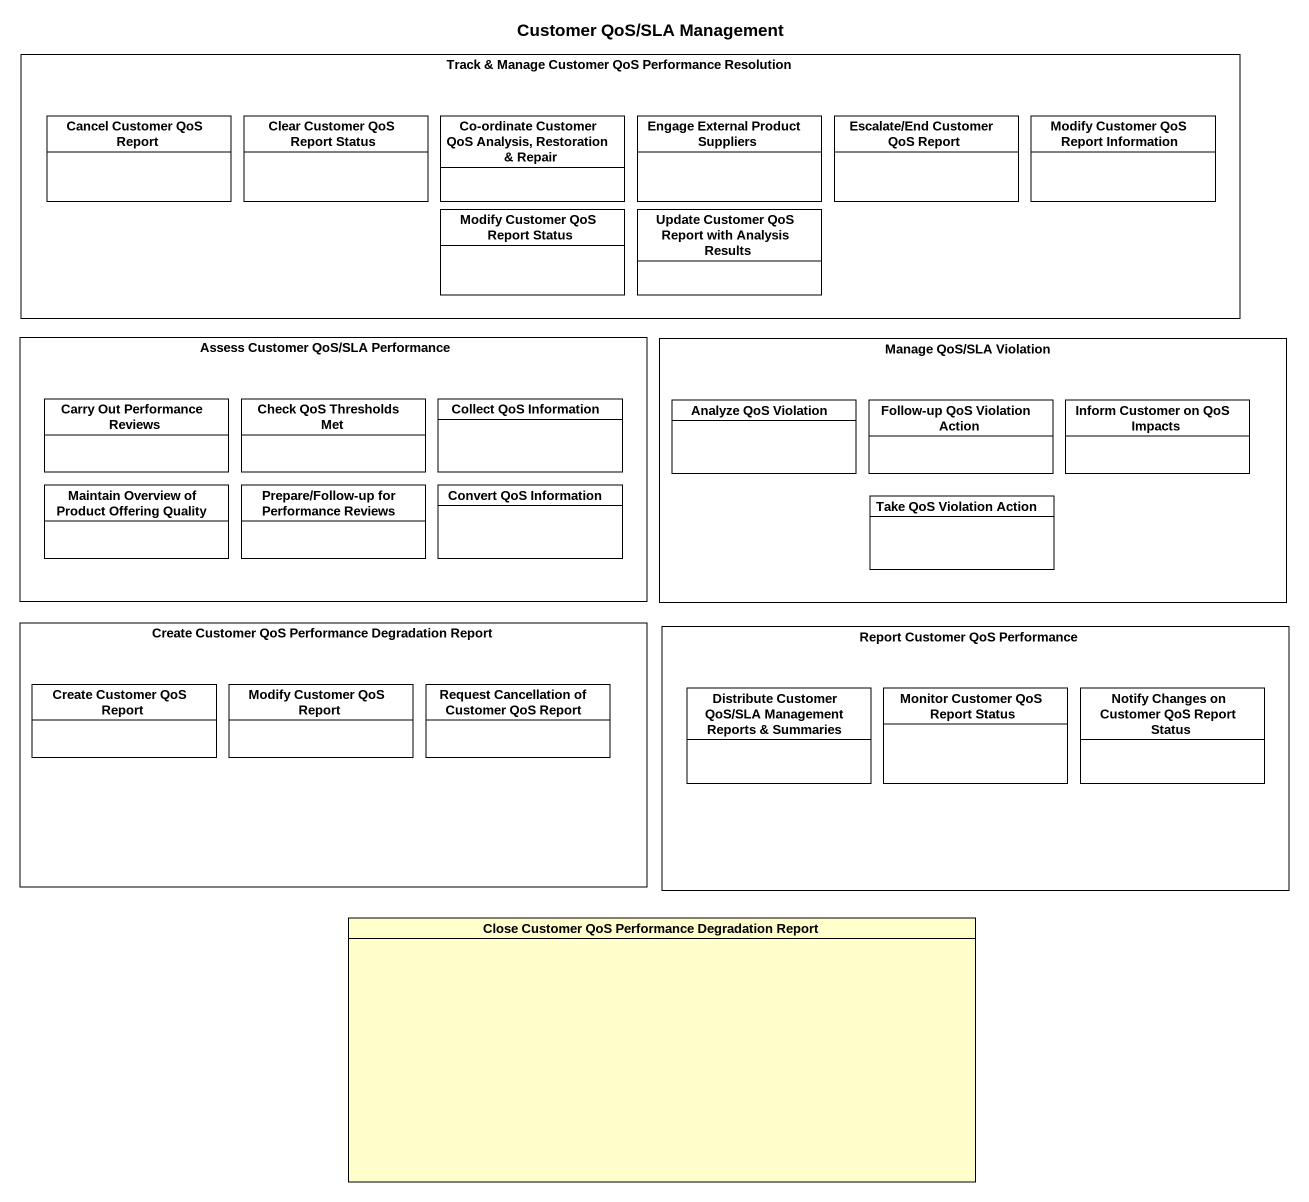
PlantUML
@startuml
title Customer QoS/SLA Management
hide circle
hide empty members
rectangle "Track & Manage Customer QoS Performance Resolution" as Track_Manage_Customer_QoS {
  class "Cancel Customer QoS Report" as Cancel_Customer_QoS_Report #FFFFFF
  class "Clear Customer QoS Report Status" as Clear_Customer_QoS_Report #FFFFFF
  class "Co-ordinate Customer QoS Analysis, Restoration & Repair" as Co_ordinate_Customer_QoS #FFFFFF
  class "Engage External Product Suppliers" as Engage_External_Product #FFFFFF
  class "Escalate/End Customer QoS Report" as Escalate_End_Customer_QoS #FFFFFF
  class "Modify Customer QoS Report Information" as Modify_Customer_QoS_Report #FFFFFF
  class "Modify Customer QoS Report Status" as Modify_Customer_QoS_Report_2 #FFFFFF
  class "Update Customer QoS Report with Analysis Results" as Update_Customer_QoS_Report #FFFFFF
}
rectangle "Assess Customer QoS/SLA Performance" as Assess_Customer_QoS_SLA {
  class "Carry Out Performance Reviews" as Carry_Out_Performance #FFFFFF
  class "Check QoS Thresholds Met" as Check_QoS_Thresholds_Met #FFFFFF
  class "Collect QoS Information" as Collect_QoS_Information #FFFFFF
  class "Maintain Overview of Product Offering Quality" as Maintain_Overview_of #FFFFFF
  class "Prepare/Follow-up for Performance Reviews" as Prepare_Follow_up_for #FFFFFF
  class "Convert QoS Information" as Convert_QoS_Information #FFFFFF
}
rectangle "Manage QoS/SLA Violation" as Manage_QoS_SLA_Violation {
  class "Analyze QoS Violation" as Analyze_QoS_Violation #FFFFFF
  class "Follow-up QoS Violation Action" as Follow_up_QoS_Violation #FFFFFF
  class "Inform Customer on QoS Impacts" as Inform_Customer_on_QoS #FFFFFF
  class "Take QoS Violation Action" as Take_QoS_Violation_Action #FFFFFF
}
rectangle "Create Customer QoS Performance Degradation Report" as Create_Customer_QoS {
  class "Create Customer QoS Report" as Create_Customer_QoS_Report #FFFFFF
  class "Modify Customer QoS Report" as Modify_Customer_QoS_Report_3 #FFFFFF
  class "Request Cancellation of Customer QoS Report" as Request_Cancellation_of #FFFFFF
}
rectangle "Report Customer QoS Performance" as Report_Customer_QoS {
  class "Distribute Customer QoS/SLA Management Reports & Summaries" as Distribute_Customer_QoS_SLA #FFFFFF
  class "Monitor Customer QoS Report Status" as Monitor_Customer_QoS_Report #FFFFFF
  class "Notify Changes on Customer QoS Report Status" as Notify_Changes_on_Customer #FFFFFF
}
class "Close Customer QoS Performance Degradation Report" as Close_Customer_QoS
@enduml
